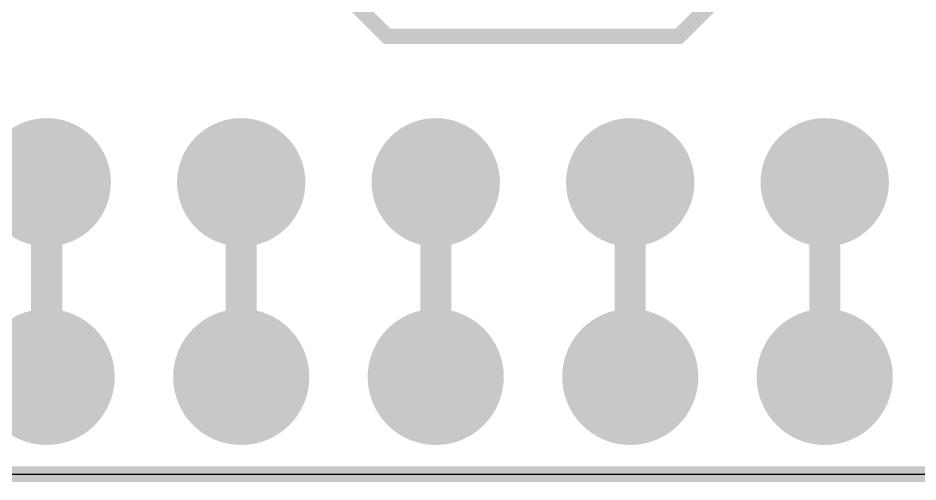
# Model space of a CAD drawing. Extents: x -6.4 to 50.9, y -4.9 to 29.2.
# Drawn here: x 28.83 to 40.59, y -0.1 to 5.95 of the extents above; entities that cross this region are included whole.
import ezdxf

# ---------------------------------------------------------------- set-up
doc = ezdxf.new("R2010")
doc.units = 0
for name, color, linetype in [('1', 12, 'CONTINUOUS'), ('16', 5, 'CONTINUOUS'), ('17', 110, 'CONTINUOUS'), ('20', 53, 'CONTINUOUS')]:
    doc.layers.add(name, color=color, linetype=linetype)

# ---------------------------------------------------------------- blocks, each defined once
blk = doc.blocks.new('ROUNDP')
at = {"const_width": 0.5}
blk.add_lwpolyline([(0, -0.25, 1), (0, 0.25, 1), (0, -0.25)], format="xyb", dxfattribs=at)

msp = doc.modelspace()

# ---------------------------------------------------------------- linework, layer by layer
at = {"layer": '1'}
for points, const_width in [([(33.655, 5.715), (31.75, 7.62)], 0.2032), ([(37.465, 5.715), (38.735, 6.985)], 0.2032), ([(37.465, 5.715), (33.655, 5.715)], 0.2032), ([(29.21, 1.27), (29.21, 3.81)], 0.4064), ([(31.75, 1.27), (31.75, 3.81)], 0.4064), ([(34.29, 3.81), (34.29, 1.27)], 0.4064), ([(36.83, 1.27), (36.83, 3.81)], 0.4064), ([(39.37, 3.81), (39.37, 1.27)], 0.4064), ([(50.8, 0), (0, 0)], 0.2032)]:
    msp.add_lwpolyline(points, dxfattribs=dict(at, const_width=const_width))
for points, const_width in [([(33.655, 5.7658, 1), (33.655, 5.6642)], 0.1016), ([(33.6191, 5.6791, 1), (33.6909, 5.7509)], 0.1016), ([(37.4291, 5.7509, 1), (37.5009, 5.6791)], 0.1016), ([(37.465, 5.6642, 1), (37.465, 5.7658)], 0.1016), ([(29.3116, 3.81, 1), (29.1084, 3.81)], 0.2032), ([(31.8516, 3.81, 1), (31.6484, 3.81)], 0.2032), ([(34.3916, 3.81, 1), (34.1884, 3.81)], 0.2032), ([(36.9316, 3.81, 1), (36.7284, 3.81)], 0.2032), ([(39.4716, 3.81, 1), (39.2684, 3.81)], 0.2032), ([(29.1084, 1.27, 1), (29.3116, 1.27)], 0.2032), ([(31.6484, 1.27, 1), (31.8516, 1.27)], 0.2032), ([(34.1884, 1.27, 1), (34.3916, 1.27)], 0.2032), ([(36.7284, 1.27, 1), (36.9316, 1.27)], 0.2032), ([(39.2684, 1.27, 1), (39.4716, 1.27)], 0.2032)]:
    msp.add_lwpolyline(points, format="xyb", dxfattribs=dict(at, const_width=const_width))
at = {"layer": '16', "const_width": 0.2032}
msp.add_lwpolyline([(50.8, 0), (0, 0)], dxfattribs=at)
at = {"layer": '20'}
msp.add_line((2.54, 0), (48.26, 0), dxfattribs=at)

# ---------------------------------------------------------------- block references
at = {"layer": '17', "xscale": 1.6764, "yscale": 1.6764, "rotation": 270}
for p in [(29.21, 3.81), (29.21, 3.81), (31.75, 3.81), (31.75, 3.81), (34.29, 3.81), (34.29, 3.81), (36.83, 3.81), (36.83, 3.81), (39.37, 3.81), (39.37, 3.81)]:
    msp.add_blockref('ROUNDP', p, dxfattribs=at)
at = {"layer": '17', "xscale": 1.778, "yscale": 1.778}
for p in [(29.21, 1.27), (29.21, 1.27), (31.75, 1.27), (31.75, 1.27), (34.29, 1.27), (34.29, 1.27), (36.83, 1.27), (36.83, 1.27), (39.37, 1.27), (39.37, 1.27)]:
    msp.add_blockref('ROUNDP', p, dxfattribs=at)

doc.saveas('drawing.dxf')
